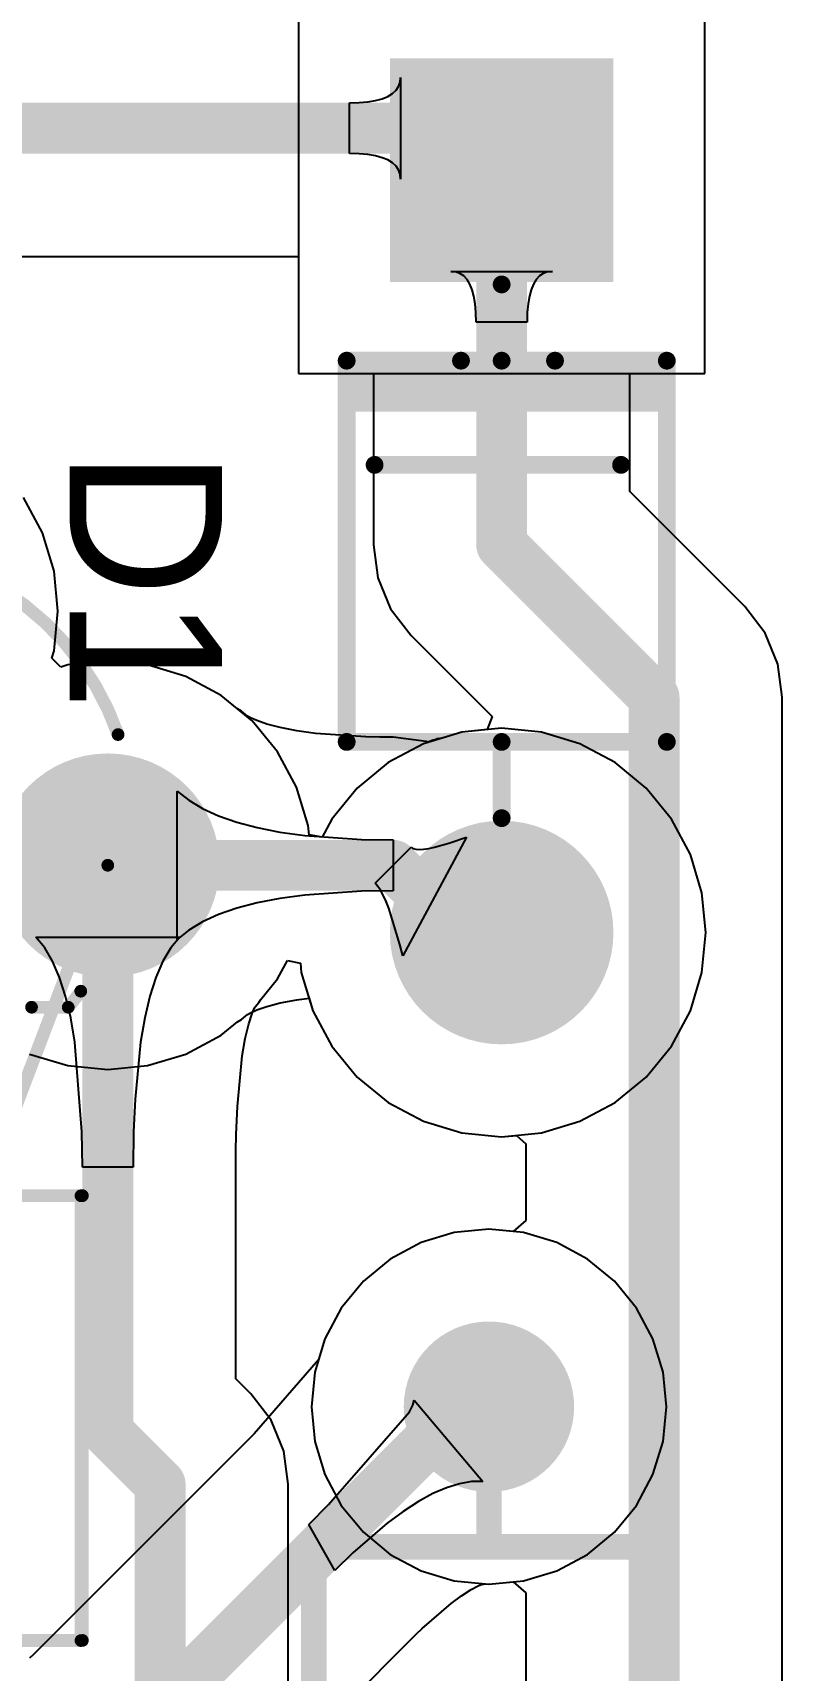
# Model space of a CAD drawing. Header units: millimetres. Extents: x 0 to 190, y 0 to 100.
# Drawn here: x 171.72 to 179.21, y 39.33 to 55.69 of the extents above; entities that cross this region are included whole.
import ezdxf

# ---------------------------------------------------------------- set-up
doc = ezdxf.new("R2010")
doc.units = ezdxf.units.MM
for name, color, linetype in [('BottomLayer', 5, 'Continuous'), ('BottomSolder', 6, 'Continuous'), ('Mechanical13', 56, 'Continuous'), ('MultiLayer', 9, 'Continuous'), ('PadHoleLayer', 156, 'Continuous'), ('TopLayer', 1, 'Continuous'), ('TopOverlay', 2, 'Continuous'), ('TopSolder', 216, 'Continuous')]:
    doc.layers.add(name, color=color, linetype=linetype)

# ---------------------------------------------------------------- blocks, each defined once
blk = doc.blocks.new('_________1_2__38')
at = {"layer": 'BottomLayer'}
h = blk.add_hatch(color=5, dxfattribs=at)
edge = h.paths.add_edge_path()
edge.add_arc((-6.399999899999999, 0), 0.7499985, 0, 360)
h = blk.add_hatch(color=5, dxfattribs=at)
edge = h.paths.add_edge_path()
edge.add_arc((6.399999899999999, 0), 0.7499985, 0, 360)
at = {"layer": 'BottomSolder'}
h = blk.add_hatch(color=6, dxfattribs=at)
edge = h.paths.add_edge_path()
edge.add_arc((-6.399999899999999, 0), 0.8515985, 0, 360)
h = blk.add_hatch(color=6, dxfattribs=at)
edge = h.paths.add_edge_path()
edge.add_arc((6.399999899999999, 0), 0.8515985, 0, 360)
at = {"layer": 'MultiLayer'}
h = blk.add_hatch(color=9, dxfattribs=at)
edge = h.paths.add_edge_path()
edge.add_arc((-6.399999899999999, 0), 0.7499985, 0, 360)
h = blk.add_hatch(color=9, dxfattribs=at)
edge = h.paths.add_edge_path()
edge.add_arc((6.399999899999999, 0), 0.7499985, 0, 360)
at = {"layer": 'PadHoleLayer'}
h = blk.add_hatch(color=156, dxfattribs=at)
edge = h.paths.add_edge_path()
edge.add_arc((-6.399999899999999, 0), 0.3499993, 0, 360)
h = blk.add_hatch(color=156, dxfattribs=at)
edge = h.paths.add_edge_path()
edge.add_arc((6.399999899999999, 0), 0.3499993, 0, 360)
at = {"layer": 'TopLayer'}
h = blk.add_hatch(color=1, dxfattribs=at)
edge = h.paths.add_edge_path()
edge.add_arc((-6.399999899999999, 0), 0.7499985, 0, 360)
h = blk.add_hatch(color=1, dxfattribs=at)
edge = h.paths.add_edge_path()
edge.add_arc((6.399999899999999, 0), 0.7499985, 0, 360)
at = {"layer": 'TopSolder'}
h = blk.add_hatch(color=216, dxfattribs=at)
edge = h.paths.add_edge_path()
edge.add_arc((-6.399999899999999, 0), 0.8515985, 0, 360)
h = blk.add_hatch(color=216, dxfattribs=at)
edge = h.paths.add_edge_path()
edge.add_arc((6.399999899999999, 0), 0.8515985, 0, 360)
at = {"layer": 'TopOverlay', "const_width": 0.254}
for points in [[(-5.00000016, -1.74999904), (-5.00000016, 1.74999904)], [(5.00000016, 1.74999904), (-5.00000016, 1.74999904)], [(5.00000016, -1.74999904), (5.00000016, 1.74999904)], [(-5.08, 0), (-5.842, 0)], [(5.842, 0), (5.08, 0)], [(5.00000016, -1.74999904), (-5.00000016, -1.74999904)]]:
    blk.add_lwpolyline(points, dxfattribs=at)
at = {"layer": 'TopOverlay', "const_width": 0.127}
for points in [[(-5.06350016, 1.74999904, 1), (-4.93650016, 1.74999904, 1)], [(-5.06350016, 1.74999904, 1), (-4.93650016, 1.74999904, 1)], [(4.93650016, 1.74999904, 1), (5.06350016, 1.74999904, 1)], [(4.93650016, 1.74999904, 1), (5.06350016, 1.74999904, 1)], [(-5.9055, 0, 1), (-5.7785, 0, 1)], [(-5.1435, 0, 1), (-5.0165, 0, 1)], [(5.0165, 0, 1), (5.1435, 0, 1)], [(5.7785, 0, 1), (5.9055, 0, 1)], [(-5.06350016, -1.74999904, 1), (-4.93650016, -1.74999904, 1)], [(-5.06350016, -1.74999904, 1), (-4.93650016, -1.74999904, 1)], [(4.93650016, -1.74999904, 1), (5.06350016, -1.74999904, 1)], [(4.93650016, -1.74999904, 1), (5.06350016, -1.74999904, 1)]]:
    blk.add_lwpolyline(points, format="xyb", close=True, dxfattribs=at)
blk = doc.blocks.new('TO_92_F____42')
at = {"layer": 'BottomLayer'}
h = blk.add_hatch(color=5, dxfattribs=at)
edge = h.paths.add_edge_path()
edge.add_arc((0, 2.54), 1.016, 0, 360)
h = blk.add_hatch(color=5, dxfattribs=at)
edge = h.paths.add_edge_path()
edge.add_arc((2.54, 0), 1.016, 0, 360)
h = blk.add_hatch(color=5, dxfattribs=at)
edge = h.paths.add_edge_path()
edge.add_arc((0, -2.54), 1.016, 0, 360)
at = {"layer": 'BottomSolder'}
h = blk.add_hatch(color=6, dxfattribs=at)
edge = h.paths.add_edge_path()
edge.add_arc((0, 2.54), 1.1176, 0, 360)
h = blk.add_hatch(color=6, dxfattribs=at)
edge = h.paths.add_edge_path()
edge.add_arc((2.54, 0), 1.1176, 0, 360)
h = blk.add_hatch(color=6, dxfattribs=at)
edge = h.paths.add_edge_path()
edge.add_arc((0, -2.54), 1.1176, 0, 360)
at = {"layer": 'MultiLayer'}
h = blk.add_hatch(color=9, dxfattribs=at)
edge = h.paths.add_edge_path()
edge.add_arc((0, 2.54), 1.016, 0, 360)
h = blk.add_hatch(color=9, dxfattribs=at)
edge = h.paths.add_edge_path()
edge.add_arc((2.54, 0), 1.016, 0, 360)
h = blk.add_hatch(color=9, dxfattribs=at)
edge = h.paths.add_edge_path()
edge.add_arc((0, -2.54), 1.016, 0, 360)
at = {"layer": 'PadHoleLayer'}
h = blk.add_hatch(color=156, dxfattribs=at)
edge = h.paths.add_edge_path()
edge.add_arc((0, 2.54), 0.4571999999999999, 0, 360)
h = blk.add_hatch(color=156, dxfattribs=at)
edge = h.paths.add_edge_path()
edge.add_arc((2.54, 0), 0.4571999999999999, 0, 360)
h = blk.add_hatch(color=156, dxfattribs=at)
edge = h.paths.add_edge_path()
edge.add_arc((0, -2.54), 0.4571999999999999, 0, 360)
at = {"layer": 'TopLayer'}
h = blk.add_hatch(color=1, dxfattribs=at)
edge = h.paths.add_edge_path()
edge.add_arc((0, 2.54), 1.016, 0, 360)
h = blk.add_hatch(color=1, dxfattribs=at)
edge = h.paths.add_edge_path()
edge.add_arc((2.54, 0), 1.016, 0, 360)
h = blk.add_hatch(color=1, dxfattribs=at)
edge = h.paths.add_edge_path()
edge.add_arc((0, -2.54), 1.016, 0, 360)
at = {"layer": 'TopSolder'}
h = blk.add_hatch(color=216, dxfattribs=at)
edge = h.paths.add_edge_path()
edge.add_arc((0, 2.54), 1.1176, 0, 360)
h = blk.add_hatch(color=216, dxfattribs=at)
edge = h.paths.add_edge_path()
edge.add_arc((2.54, 0), 1.1176, 0, 360)
h = blk.add_hatch(color=216, dxfattribs=at)
edge = h.paths.add_edge_path()
edge.add_arc((0, -2.54), 1.1176, 0, 360)
at = {"layer": 'Mechanical13', "const_width": 0.127}
for points in [[(0, 2.54), (-3.302, 1.28116584)], [(-7.746999999999999, 2.286), (-3.302, 2.286)], [(-7.746999999999999, 2.286), (-7.746999999999999, -2.286)], [(-3.302, 2.286), (-3.302, -2.286)], [(-3.302, 0.00246126), (2.54, 8.128e-05)], [(-3.302, -1.28116584), (0, -2.54)], [(-7.746999999999999, -2.286), (-3.302, -2.286)]]:
    blk.add_lwpolyline(points, dxfattribs=at)
at = {"layer": 'Mechanical13', "const_width": 0.0635}
for points in [[(-0.03175, 2.54, 1), (0.03175, 2.54, 1)], [(-7.77875, 2.286, 1), (-7.71525, 2.286, 1)], [(-7.77875, 2.286, 1), (-7.71525, 2.286, 1)], [(-3.33375, 2.286, 1), (-3.27025, 2.286, 1)], [(-3.33375, 2.286, 1), (-3.27025, 2.286, 1)], [(-3.33375, 1.28116584, 1), (-3.27025, 1.28116584, 1)], [(-3.33375, 0.00246126, 1), (-3.27025, 0.00246126, 1)], [(2.50825, 8.128e-05, 1), (2.57175, 8.128e-05, 1)], [(-3.33375, -1.28116584, 1), (-3.27025, -1.28116584, 1)], [(-7.77875, -2.286, 1), (-7.71525, -2.286, 1)], [(-7.77875, -2.286, 1), (-7.71525, -2.286, 1)], [(-3.33375, -2.286, 1), (-3.27025, -2.286, 1)], [(-3.33375, -2.286, 1), (-3.27025, -2.286, 1)], [(-0.03175, -2.54, 1), (0.03175, -2.54, 1)]]:
    blk.add_lwpolyline(points, format="xyb", close=True, dxfattribs=at)
at = {"layer": 'TopOverlay', "const_width": 0.127}
for points in [[(1.30598164, 2.64280396, -0.19503653576402), (2.88539682, 1.25219714)], [(-1.4188059, 2.14492332, -0.01816358051620639), (-1.25837442, 2.26990148)], [(2.88539682, -1.25219714, -0.19503653576402), (1.30598164, -2.64280396)], [(-1.25837442, -2.26990148, -0.0181635805162065), (-1.4188059, -2.14492332)]]:
    blk.add_lwpolyline(points, format="xyb", dxfattribs=at)
at = {"layer": 'TopOverlay', "const_width": 0.0635}
for points in [[(1.27423164, 2.64280396, 1), (1.33773164, 2.64280396, 1)], [(-7.77951708, 2.30004112, 1), (-7.716017079999999, 2.30004112, 1)], [(-7.77951708, 2.30004112, 1), (-7.716017079999999, 2.30004112, 1)], [(-3.33451708, 2.30004112, 1), (-3.27101708, 2.30004112, 1)], [(-3.33451708, 2.30004112, 1), (-3.27101708, 2.30004112, 1)], [(-1.29012442, 2.26990148, 1), (-1.22662442, 2.26990148, 1)], [(-1.4505559, 2.14492332, 1), (-1.3870559, 2.14492332, 1)], [(-1.4505559, 2.14492332, 1), (-1.3870559, 2.14492332, 1)], [(-1.4505559, 1.778, 1), (-1.3870559, 1.778, 1)], [(-0.9242171, 1.55347416, 1), (-0.8607170999999999, 1.55347416, 1)], [(-3.33375, 1.27, 1), (-3.27025, 1.27, 1)], [(2.85364682, 1.25219714, 1), (2.91714682, 1.25219714, 1)], [(-1.4505559, 1.143, 1), (-1.3870559, 1.143, 1)], [(-1.4505559, 0.254, 1), (-1.3870559, 0.254, 1)], [(-3.33451708, 0, 1), (-3.27101708, 0, 1)], [(1.11125, 0, 1), (1.17475, 0, 1)], [(-1.4505559, -0.254, 1), (-1.3870559, -0.254, 1)], [(-1.4505559, -1.143, 1), (-1.3870559, -1.143, 1)], [(-3.33375, -1.27, 1), (-3.27025, -1.27, 1)], [(2.85364682, -1.25219714, 1), (2.91714682, -1.25219714, 1)], [(-0.9242171, -1.55347416, 1), (-0.8607170999999999, -1.55347416, 1)], [(-1.4505559, -1.778, 1), (-1.3870559, -1.778, 1)], [(-1.4505559, -2.14492332, 1), (-1.3870559, -2.14492332, 1)], [(-1.4505559, -2.14492332, 1), (-1.3870559, -2.14492332, 1)], [(-7.77951708, -2.27195888, 1), (-7.716017079999999, -2.27195888, 1)], [(-7.77951708, -2.27195888, 1), (-7.716017079999999, -2.27195888, 1)], [(-3.33451708, -2.27195888, 1), (-3.27101708, -2.27195888, 1)], [(-3.33451708, -2.27195888, 1), (-3.27101708, -2.27195888, 1)], [(-1.29012442, -2.26990148, 1), (-1.22662442, -2.26990148, 1)], [(1.27423164, -2.64280396, 1), (1.33773164, -2.64280396, 1)]]:
    blk.add_lwpolyline(points, format="xyb", close=True, dxfattribs=at)
at = {"layer": 'TopOverlay', "const_width": 0.127}
for points in [[(-7.747767079999999, 2.30004112), (-3.30276708, 2.30004112)], [(-7.747767079999999, 2.30004112), (-7.747767079999999, -2.27195888)], [(-3.30276708, 2.30004112), (-3.30276708, -2.27195888)], [(-1.4188059, 2.14492332), (-1.4188059, 1.778)], [(-0.8924671, 1.55347416), (-3.302, 1.27)], [(-1.4188059, 1.143), (-1.4188059, 0.254)], [(-3.30276708, 0), (1.143, 0)], [(-1.4188059, -0.254), (-1.4188059, -1.143)], [(-3.302, -1.27), (-0.8924671, -1.55347416)], [(-1.4188059, -1.778), (-1.4188059, -2.14492332)], [(-7.747767079999999, -2.27195888), (-3.30276708, -2.27195888)]]:
    blk.add_lwpolyline(points, dxfattribs=at)
blk = doc.blocks.new('DIODE_1A_58')
at = {"layer": 'BottomLayer'}
blk.add_hatch(color=5, dxfattribs=at).paths.add_polyline_path([(-9.906, 1.016), (-7.874, 1.016), (-7.874, -1.016), (-9.906, -1.016)])
h = blk.add_hatch(color=5, dxfattribs=at)
edge = h.paths.add_edge_path()
edge.add_arc((-1.27, 0), 1.016, 0, 360)
at = {"layer": 'BottomSolder'}
blk.add_hatch(color=6, dxfattribs=at).paths.add_polyline_path([(-10.0076, 1.1176), (-7.772399999999999, 1.1176), (-7.772399999999999, -1.1176), (-10.0076, -1.1176)])
h = blk.add_hatch(color=6, dxfattribs=at)
edge = h.paths.add_edge_path()
edge.add_arc((-1.27, 0), 1.1176, 0, 360)
at = {"layer": 'MultiLayer'}
blk.add_hatch(color=9, dxfattribs=at).paths.add_polyline_path([(-9.906, 1.016), (-7.874, 1.016), (-7.874, -1.016), (-9.906, -1.016)])
h = blk.add_hatch(color=9, dxfattribs=at)
edge = h.paths.add_edge_path()
edge.add_arc((-1.27, 0), 1.016, 0, 360)
at = {"layer": 'PadHoleLayer'}
h = blk.add_hatch(color=156, dxfattribs=at)
edge = h.paths.add_edge_path()
edge.add_arc((-8.889999999999999, 0), 0.4445, 0, 360)
h = blk.add_hatch(color=156, dxfattribs=at)
edge = h.paths.add_edge_path()
edge.add_arc((-1.27, 0), 0.4445, 0, 360)
at = {"layer": 'TopLayer'}
blk.add_hatch(color=1, dxfattribs=at).paths.add_polyline_path([(-9.906, 1.016), (-7.874, 1.016), (-7.874, -1.016), (-9.906, -1.016)])
h = blk.add_hatch(color=1, dxfattribs=at)
edge = h.paths.add_edge_path()
edge.add_arc((-1.27, 0), 1.016, 0, 360)
at = {"layer": 'TopOverlay'}
blk.add_hatch(color=2, dxfattribs=at).paths.add_polyline_path([(-6.985, -1.5489936), (-6.476999999999999, -1.5489936), (-6.476999999999999, 1.651), (-6.985, 1.651)])
at = {"layer": 'TopSolder'}
blk.add_hatch(color=216, dxfattribs=at).paths.add_polyline_path([(-10.0076, 1.1176), (-7.772399999999999, 1.1176), (-7.772399999999999, -1.1176), (-10.0076, -1.1176)])
h = blk.add_hatch(color=216, dxfattribs=at)
edge = h.paths.add_edge_path()
edge.add_arc((-1.27, 0), 1.1176, 0, 360)
at = {"layer": 'TopOverlay', "const_width": 0.1778}
for points in [[(-6.985, 0), (-6.985, 1.651)], [(-3.175, 1.651), (-6.985, 1.651)], [(-3.175, -1.5489936), (-3.175, 1.651)], [(-5.9436, -1.27), (-5.9436, 1.1938)], [(-6.985, 0), (-6.985, 0.5334)], [(-6.985, 0), (-7.746999999999999, 0)], [(-6.985, -1.5489936), (-6.985, 0)], [(-6.985, -0.4064), (-6.985, 0)], [(-2.413, 0), (-3.175, 0)], [(-3.175, -1.5489936), (-6.985, -1.5489936)]]:
    blk.add_lwpolyline(points, dxfattribs=at)
at = {"layer": 'TopOverlay', "const_width": 0.08889999999999999}
for points in [[(-7.02945, 1.651, 1), (-6.940549999999999, 1.651, 1)], [(-7.02945, 1.651, 1), (-6.940549999999999, 1.651, 1)], [(-3.21945, 1.651, 1), (-3.13055, 1.651, 1)], [(-3.21945, 1.651, 1), (-3.13055, 1.651, 1)], [(-5.988049999999999, 1.1938, 1), (-5.89915, 1.1938, 1)], [(-7.02945, 0.5334, 1), (-6.940549999999999, 0.5334, 1)], [(-7.79145, 0, 1), (-7.70255, 0, 1)], [(-7.02945, 0, 1), (-6.940549999999999, 0, 1)], [(-7.02945, 0, 1), (-6.940549999999999, 0, 1)], [(-7.02945, 0, 1), (-6.940549999999999, 0, 1)], [(-7.02945, 0, 1), (-6.940549999999999, 0, 1)], [(-7.02945, 0, 1), (-6.940549999999999, 0, 1)], [(-3.21945, 0, 1), (-3.13055, 0, 1)], [(-2.45745, 0, 1), (-2.36855, 0, 1)], [(-7.02945, -0.4064, 1), (-6.940549999999999, -0.4064, 1)], [(-5.988049999999999, -1.27, 1), (-5.89915, -1.27, 1)], [(-7.02945, -1.5489936, 1), (-6.940549999999999, -1.5489936, 1)], [(-7.02945, -1.5489936, 1), (-6.940549999999999, -1.5489936, 1)], [(-3.21945, -1.5489936, 1), (-3.13055, -1.5489936, 1)], [(-3.21945, -1.5489936, 1), (-3.13055, -1.5489936, 1)]]:
    blk.add_lwpolyline(points, format="xyb", close=True, dxfattribs=at)

msp = doc.modelspace()

# ---------------------------------------------------------------- linework, layer by layer
at = {"layer": 'BottomLayer'}
for p, q in [((178.43499492, 52.28666707999999), (178.43499492, 56.35066707999999)), ((175.3470966, 55.11546), (175.372649, 55.15356000000001)), ((175.372649, 55.15356000000001), (175.38798044, 55.19673999999999)), ((175.38798044, 55.19673999999999), (175.39309092, 55.24499999999999)), ((175.39309092, 55.24499999999999), (175.39309092, 54.22899999999999)), ((174.88204292, 54.991), (174.97914204, 54.99353999999999)), ((174.88204292, 54.483), (174.88204292, 54.991)), ((174.97914204, 54.99353999999999), (175.0660202, 55.00116)), ((175.0660202, 55.00116), (175.1426774, 55.01386)), ((175.1426774, 55.01386), (175.20911364, 55.03164)), ((175.20911364, 55.03164), (175.26532892, 55.0545)), ((175.26532892, 55.0545), (175.31132324, 55.08244)), ((175.31132324, 55.08244), (175.3470966, 55.11546)), ((174.97914204, 54.48045999999999), (174.88204292, 54.483)), ((175.0660202, 54.47284), (174.97914204, 54.48045999999999)), ((175.1426774, 54.46014), (175.0660202, 54.47284)), ((175.20911364, 54.44236), (175.1426774, 54.46014)), ((175.26532892, 54.4195), (175.20911364, 54.44236)), ((175.31132324, 54.39156), (175.26532892, 54.4195)), ((175.3470966, 54.35853999999999), (175.31132324, 54.39156)), ((175.372649, 54.32043999999999), (175.3470966, 54.35853999999999)), ((175.38798044, 54.27725999999999), (175.372649, 54.32043999999999)), ((175.39309092, 54.22899999999999), (175.38798044, 54.27725999999999)), ((161.925, 53.45604244), (174.37099492, 53.45604244)), ((174.37099492, 53.45604244), (174.37099492, 52.28666707999999)), ((175.94325492, 53.30063507999999), (175.89499492, 53.30571507999999)), ((175.89499492, 53.30571507999999), (176.91099492, 53.30571507999999)), ((175.98643492, 53.28539507999999), (175.94325492, 53.30063507999999)), ((176.02453492, 53.25999508), (175.98643492, 53.28539507999999)), ((176.05755492, 53.22443508), (176.02453492, 53.25999508)), ((176.08549492, 53.17871508), (176.05755492, 53.22443508)), ((176.74843492, 53.22443508), (176.72049492, 53.17871508)), ((176.78145492, 53.25999508), (176.74843492, 53.22443508)), ((176.81955492, 53.28539507999999), (176.78145492, 53.25999508)), ((176.86273492, 53.30063507999999), (176.81955492, 53.28539507999999)), ((176.91099492, 53.30571507999999), (176.86273492, 53.30063507999999)), ((176.10835492, 53.12283508), (176.08549492, 53.17871508)), ((176.12613492, 53.05679507999999), (176.10835492, 53.12283508)), ((176.13883492, 52.98059507999999), (176.12613492, 53.05679507999999)), ((176.67985492, 53.05679507999999), (176.66715492, 52.98059507999999)), ((176.69763492, 53.12283508), (176.67985492, 53.05679507999999)), ((176.72049492, 53.17871508), (176.69763492, 53.12283508)), ((176.14645492, 52.89423507999999), (176.13883492, 52.98059507999999)), ((176.14899492, 52.79771507999999), (176.14645492, 52.89423507999999)), ((176.65953492, 52.89423507999999), (176.65699492, 52.79771507999999)), ((176.66715492, 52.98059507999999), (176.65953492, 52.89423507999999)), ((176.65699492, 52.79771507999999), (176.14899492, 52.79771507999999)), ((174.37099492, 52.28666707999999), (175.12203736, 52.28666707999999)), ((175.12203736, 52.28666707999999), (175.12203736, 50.57403398)), ((177.68395248, 51.10462474000001), (177.68395248, 52.28666707999999)), ((177.68395248, 52.28666707999999), (178.43499492, 52.28666707999999)), ((178.83276908, 49.95580813999999), (177.68395248, 51.10462474000001)), ((171.8124072, 50.69237512), (171.62372076, 51.04538178)), ((171.9285995, 50.30934058), (171.8124072, 50.69237512)), ((175.12203736, 50.57403398), (175.16568472, 50.24249794)), ((171.96783234, 49.911), (171.9285995, 50.30934058)), ((175.16568472, 50.24249794), (175.29365246, 49.9335552)), ((175.29365246, 49.9335552), (175.49722076, 49.66825982)), ((179.03633738, 49.69051276), (178.83276908, 49.95580813999999)), ((171.9285995, 49.51265942), (171.96783234, 49.911)), ((175.49722076, 49.66825982), (176.3068356, 48.85864497999999)), ((179.16430512, 49.38157002), (179.03633738, 49.69051276)), ((171.90715174, 49.44195598), (171.9285995, 49.51265942)), ((171.99695598, 49.35215174), (171.90715174, 49.44195598)), ((172.06765942, 49.3735995), (171.99695598, 49.35215174)), ((172.466, 49.41283234), (172.06765942, 49.3735995)), ((172.86434058, 49.3735995), (172.466, 49.41283234)), ((173.24737512, 49.2574072), (172.86434058, 49.3735995)), ((173.60038178, 49.06872076), (173.24737512, 49.2574072)), ((179.20795248, 49.05003397999999), (179.16430512, 49.38157002)), ((173.76240584, 48.93575176), (173.60038178, 49.06872076)), ((173.80214414, 48.91161414), (173.76240584, 48.93575176)), ((179.20795248, 30.81101026), (179.20795248, 49.05003397999999)), ((173.86360452, 48.86224162), (173.80214414, 48.91161414)), ((173.8923243, 48.84494676), (173.86360452, 48.86224162)), ((173.95557538, 48.81602631999999), (173.8923243, 48.84494676)), ((174.05439154, 48.78166012), (173.95557538, 48.81602631999999)), ((174.1877771, 48.74669194), (174.05439154, 48.78166012)), ((176.3068356, 48.85864497999999), (176.25950778, 48.72636686)), ((174.35422076, 48.71449998), (174.1877771, 48.74669194)), ((174.54145178, 48.68885868), (174.35422076, 48.71449998)), ((175.04523284, 48.65410132), (174.54145178, 48.68885868)), ((175.18419116, 48.65195755999999), (175.04523284, 48.65410132)), ((175.31827014, 48.65195755999999), (175.18419116, 48.65195755999999)), ((175.64980618, 48.6083102), (175.31827014, 48.65195755999999)), ((175.66414956, 48.60236914), (175.64980618, 48.6083102)), ((175.71827188, 48.62102036), (175.66414956, 48.60236914)), ((175.73885858, 48.6252139), (175.71827188, 48.62102036)), ((175.75803558, 48.6338245), (175.73885858, 48.6252139)), ((175.81001922, 48.64222427999999), (175.75803558, 48.6338245)), ((176.00465434, 48.70126658), (175.81001922, 48.64222427999999)), ((176.25950778, 48.72636686), (176.00465434, 48.70126658)), ((173.16036234, 46.62930221999999), (173.16036234, 48.11269778)), ((173.16036234, 48.11269778), (173.27571136, 48.02003603999999)), ((173.27571136, 48.02003603999999), (173.4133819, 47.93712789999999)), ((173.4133819, 47.93712789999999), (173.57337142, 47.86397336)), ((173.57337142, 47.86397336), (173.75568246, 47.80057241999999)), ((173.75568246, 47.80057241999999), (173.96031248, 47.74692508)), ((173.96031248, 47.74692508), (174.18726402, 47.70303134)), ((174.18726402, 47.70303134), (174.43653454, 47.66889373999999)), ((174.43653454, 47.66889373999999), (175.0020376, 47.6298768)), ((175.0020376, 47.6298768), (175.31827014, 47.625)), ((175.31827014, 47.625), (175.31827014, 47.117)), ((176.05215742, 47.65217037999999), (175.41366746, 46.467395)), ((175.87656468, 47.59165742), (176.05215742, 47.65217037999999)), ((175.1386642, 47.19139406), (175.49787608, 47.55060594)), ((175.49787608, 47.55060594), (175.51689052, 47.53814978)), ((175.51689052, 47.53814978), (175.54399486, 47.53071773999999)), ((175.54399486, 47.53071773999999), (175.57919418, 47.52831235999999)), ((175.57919418, 47.52831235999999), (175.62248594, 47.5309311)), ((175.62248594, 47.5309311), (175.6738676, 47.5385765)), ((175.6738676, 47.5385765), (175.7333417, 47.55124348)), ((175.7333417, 47.55124348), (175.87656468, 47.59165742)), ((175.16625876, 47.15931132), (175.1386642, 47.19139406)), ((175.19383046, 47.11826746), (175.16625876, 47.15931132)), ((173.96031248, 46.99507491999999), (173.75568246, 46.94142758)), ((174.18726402, 47.03896865999999), (173.96031248, 46.99507491999999)), ((174.43653454, 47.07310626), (174.18726402, 47.03896865999999)), ((175.0020376, 47.1121232), (174.43653454, 47.07310626)), ((175.31827014, 47.117), (175.0020376, 47.1121232)), ((175.24891544, 47.00930654), (175.19383046, 47.11826746)), ((175.27642618, 46.9413844), (175.24891544, 47.00930654)), ((173.4133819, 46.8048721), (173.27571136, 46.72196396)), ((173.57337142, 46.87802664), (173.4133819, 46.8048721)), ((173.75568246, 46.94142758), (173.57337142, 46.87802664)), ((175.38626086, 46.58011258), (175.27642618, 46.9413844)), ((173.27571136, 46.72196396), (173.16036234, 46.62930221999999)), ((175.41366746, 46.467395), (175.38626086, 46.58011258)), ((174.05439916, 45.96034242), (174.18776948, 45.99530806)), ((174.18776948, 45.99530806), (174.35422076, 46.02750002)), ((174.35422076, 46.02750002), (174.47801274, 46.04445452)), ((174.47801274, 46.04445452), (174.51658772, 45.91729195999999)), ((173.762416, 45.80625585999999), (173.80214414, 45.8303884)), ((173.80214414, 45.8303884), (173.86360198, 45.87975838)), ((173.86360198, 45.87975838), (173.89231668, 45.89704816)), ((173.89231668, 45.89704816), (173.95557538, 45.92597368)), ((173.95557538, 45.92597368), (174.05439916, 45.96034242)), ((174.51658772, 45.91729195999999), (174.70527416, 45.56428529999999)), ((173.24737512, 45.48459279999999), (173.60038178, 45.67327924)), ((173.60038178, 45.67327924), (173.762416, 45.80625585999999)), ((174.70527416, 45.56428529999999), (174.9592005, 45.25487266)), ((171.68462488, 45.48459279999999), (172.06765942, 45.3684005)), ((172.06765942, 45.3684005), (172.466, 45.32916766)), ((172.466, 45.32916766), (172.86434058, 45.3684005)), ((172.86434058, 45.3684005), (173.24737512, 45.48459279999999)), ((174.9592005, 45.25487266), (175.26861314, 45.00094632)), ((175.26861314, 45.00094632), (175.6216198, 44.81225987999999)), ((175.6216198, 44.81225987999999), (176.00465434, 44.69606758)), ((176.00465434, 44.69606758), (176.40299492, 44.65683474)), ((176.40299492, 44.65683474), (176.55193544, 44.67150324)), ((176.55193544, 44.67150324), (176.64603736, 44.58621511999999)), ((176.64603736, 44.58621511999999), (176.64603736, 43.82073786)), ((175.92978784, 43.700446), (175.59689544, 43.59946322)), ((176.27598476, 43.73454296), (175.92978784, 43.700446)), ((176.51903482, 43.710606), (176.27598476, 43.73454296)), ((176.64603736, 43.82073786), (176.51903482, 43.710606)), ((175.59689544, 43.59946322), (175.29010154, 43.43547828)), ((175.29010154, 43.43547828), (175.02119428, 43.21479038)), ((175.02119428, 43.21479038), (174.80050638, 42.94588312)), ((174.80050638, 42.94588312), (174.63652144, 42.63908922)), ((174.63652144, 42.63908922), (174.57220356, 42.4270678)), ((174.57220356, 42.4270678), (173.93024904, 41.69056686)), ((174.6715201, 40.98139378), (175.48085046, 41.90991872)), ((175.48085046, 41.90991872), (175.51505156, 41.97628383999999)), ((175.51505156, 41.97628383999999), (175.52890218, 42.02608054)), ((175.52890218, 42.02608054), (176.2163735, 41.21237376)), ((173.93024904, 41.69056686), (171.72327606, 39.48359387999999)), ((175.71537628, 41.09125385999999), (175.5709976, 41.01216841999999)), ((175.85210448, 41.1508194), (175.71537628, 41.09125385999999)), ((175.98117966, 41.19085996), (175.85210448, 41.1508194)), ((176.10260182, 41.21137808), (175.98117966, 41.19085996)), ((176.2163735, 41.21237376), (176.10260182, 41.21137808)), ((174.47448722, 40.78246606), (174.6715201, 40.98139378)), ((175.41896844, 40.913558), (175.25928626, 40.79542514)), ((175.5709976, 41.01216841999999), (175.41896844, 40.913558)), ((174.73432922, 40.32388938), (174.47448722, 40.78246606)), ((175.25928626, 40.79542514), (174.91696792, 40.50058956)), ((174.91696792, 40.50058956), (174.73432922, 40.32388938)), ((176.00309478, 40.0709765), (176.09670648, 40.13169774)), ((176.09670648, 40.13169774), (176.16710512, 40.17025748)), ((176.16710512, 40.17025748), (176.20663514, 40.18748122)), ((176.20663514, 40.18748122), (176.22534224, 40.18764377999999)), ((176.22534224, 40.18764377999999), (176.23705926, 40.1892897)), ((176.23705926, 40.1892897), (176.27598476, 40.18545684)), ((176.27598476, 40.18545684), (176.51903482, 40.2093938)), ((176.51903482, 40.2093938), (176.64603736, 40.09926194)), ((176.64603736, 40.09926194), (176.64603736, 31.35084916)), ((175.60822384, 39.74349429999999), (175.89927228, 39.99416943999999)), ((175.89927228, 39.99416943999999), (176.00309478, 40.0709765)), ((173.4975321, 37.63475328), (175.54823158, 39.68545276)), ((175.54823158, 39.68545276), (175.60822384, 39.74349429999999)), ((171.72327606, 39.48359387999999), (171.68314914, 39.4463016))]:
    msp.add_line(p, q, dxfattribs=at)
at = {"layer": 'BottomLayer', "const_width": 0.508}
for points in [[(159.893, 54.73699999999999), (175.984662, 54.73699999999999)], [(175.984662, 54.73699999999999), (176.40299492, 54.31866708)], [(176.40299492, 50.57403398), (176.40299492, 54.31866708)], [(176.40299492, 50.57403398), (177.92699492, 49.05003397999999)], [(177.92699492, 30.81101026), (177.92699492, 49.05003397999999)], [(172.466, 47.371), (175.31827014, 47.371)], [(175.31827014, 47.371), (175.99060306, 46.69866707999999)], [(175.99060306, 46.69866707999999), (176.40299492, 46.69866707999999)], [(171.7195321, 37.6683016), (176.0112304, 41.9599999)], [(176.0112304, 41.9599999), (176.27598476, 41.9599999)]]:
    msp.add_lwpolyline(points, dxfattribs=at)
at = {"layer": 'BottomLayer', "const_width": 0.254}
for points in [[(175.857662, 54.73699999999999, 1), (176.111662, 54.73699999999999, 1)], [(175.857662, 54.73699999999999, 1), (176.111662, 54.73699999999999, 1)], [(176.27599492, 54.31866708, 1), (176.52999492, 54.31866708, 1)], [(176.27599492, 54.31866708, 1), (176.52999492, 54.31866708, 1)], [(176.27599492, 50.57403398, 1), (176.52999492, 50.57403398, 1)], [(176.27599492, 50.57403398, 1), (176.52999492, 50.57403398, 1)], [(177.79999492, 49.05003397999999, 1), (178.05399492, 49.05003397999999, 1)], [(177.79999492, 49.05003397999999, 1), (178.05399492, 49.05003397999999, 1)], [(172.339, 47.371, 1), (172.593, 47.371, 1)], [(175.19127014, 47.371, 1), (175.44527014, 47.371, 1)], [(175.19127014, 47.371, 1), (175.44527014, 47.371, 1)], [(175.86360306, 46.69866707999999, 1), (176.11760306, 46.69866707999999, 1)], [(175.86360306, 46.69866707999999, 1), (176.11760306, 46.69866707999999, 1)], [(176.27599492, 46.69866707999999, 1), (176.52999492, 46.69866707999999, 1)], [(175.8842304, 41.9599999, 1), (176.1382304, 41.9599999, 1)], [(175.8842304, 41.9599999, 1), (176.1382304, 41.9599999, 1)], [(176.14898476, 41.9599999, 1), (176.40298476, 41.9599999, 1)]]:
    msp.add_lwpolyline(points, format="xyb", close=True, dxfattribs=at)
at = {"layer": 'TopLayer'}
for p, q in [((174.37099492, 56.35066707999999), (174.37099492, 52.28666707999999)), ((178.43499492, 52.28666707999999), (178.43499492, 56.35066707999999)), ((174.37099492, 52.28666707999999), (178.43499492, 52.28666707999999)), ((171.8124072, 50.69237512), (171.62372076, 51.04538178)), ((171.9285995, 50.30934058), (171.8124072, 50.69237512)), ((171.96783234, 49.911), (171.9285995, 50.30934058)), ((171.9285995, 49.51265942), (171.96783234, 49.911)), ((171.90715174, 49.44195598), (171.9285995, 49.51265942)), ((171.99695598, 49.35215174), (171.90715174, 49.44195598)), ((172.06765942, 49.3735995), (171.99695598, 49.35215174)), ((172.466, 49.41283234), (172.06765942, 49.3735995)), ((172.86434058, 49.3735995), (172.466, 49.41283234)), ((173.24737512, 49.2574072), (172.86434058, 49.3735995)), ((173.60038178, 49.06872076), (173.24737512, 49.2574072)), ((173.90979442, 48.81479442), (173.60038178, 49.06872076)), ((174.16372076, 48.50538178), (173.90979442, 48.81479442)), ((176.00465434, 48.70126658), (175.6216198, 48.58507427999999)), ((176.40299492, 48.74049942), (176.00465434, 48.70126658)), ((176.8013355, 48.70126658), (176.40299492, 48.74049942)), ((177.18437004, 48.58507427999999), (176.8013355, 48.70126658)), ((174.3524072, 48.15237511999999), (174.16372076, 48.50538178)), ((175.6216198, 48.58507427999999), (175.26861314, 48.39638784)), ((177.5373767, 48.39638784), (177.18437004, 48.58507427999999)), ((175.26861314, 48.39638784), (174.9592005, 48.1424615)), ((177.84678934, 48.1424615), (177.5373767, 48.39638784)), ((174.4685995, 47.76934058), (174.3524072, 48.15237511999999)), ((174.9592005, 48.1424615), (174.70527416, 47.83304886)), ((178.10071568, 47.83304886), (177.84678934, 48.1424615)), ((174.70527416, 47.83304886), (174.60788548, 47.65084704)), ((178.28940212, 47.4800422), (178.10071568, 47.83304886)), ((174.47772064, 47.6767398), (174.4685995, 47.76934058)), ((174.60788548, 47.65084704), (174.47772064, 47.6767398)), ((178.40559442, 47.09700766), (178.28940212, 47.4800422)), ((178.44482726, 46.69866707999999), (178.40559442, 47.09700766)), ((171.8354577, 46.54626962), (171.74713174, 46.65302582)), ((171.74713174, 46.65302582), (173.18486826, 46.65302582)), ((173.18486826, 46.65302582), (173.0965423, 46.54626962)), ((178.40559442, 46.3003265), (178.44482726, 46.69866707999999)), ((171.91448472, 46.41217286), (171.8354577, 46.54626962)), ((173.0965423, 46.54626962), (173.01751528, 46.41217286)), ((171.98421534, 46.25074062), (171.91448472, 46.41217286)), ((173.01751528, 46.41217286), (172.94778466, 46.25074062)), ((174.16372076, 46.23661822), (174.26110944, 46.41882003999999)), ((174.26110944, 46.41882003999999), (174.39127428, 46.39292727999999)), ((174.39127428, 46.39292727999999), (174.40039542, 46.3003265)), ((172.04464702, 46.06197036), (171.98421534, 46.25074062)), ((172.94778466, 46.25074062), (172.88735298, 46.06197036)), ((173.99092202, 46.02605983999999), (174.16372076, 46.23661822)), ((174.40039542, 46.3003265), (174.51658772, 45.91729195999999)), ((178.28940212, 45.91729195999999), (178.40559442, 46.3003265)), ((172.0957823, 45.84586208), (172.04464702, 46.06197036)), ((172.88735298, 46.06197036), (172.8362177, 45.84586208)), ((173.93804176, 45.95579328), (173.9744298, 45.99977338)), ((173.9744298, 45.99977338), (173.99092202, 46.02605983999999)), ((172.13762118, 45.60241832), (172.0957823, 45.84586208)), ((172.8362177, 45.84586208), (172.79437882, 45.60241832)), ((173.87543838, 45.78735318), (173.90845838, 45.89049496)), ((173.90845838, 45.89049496), (173.93287794, 45.94703028)), ((173.93287794, 45.94703028), (173.93804176, 45.95579328)), ((174.51658772, 45.91729195999999), (174.70527416, 45.56428529999999)), ((178.10071568, 45.56428529999999), (178.28940212, 45.91729195999999)), ((173.84077754, 45.64087137999999), (173.87543838, 45.78735318)), ((172.2073518, 44.70805638), (172.13762118, 45.60241832)), ((172.79437882, 45.60241832), (172.73859534, 45.03351419999999)), ((173.81062774, 45.46542596), (173.84077754, 45.64087137999999)), ((174.70527416, 45.56428529999999), (174.9592005, 45.25487266)), ((177.84678934, 45.25487266), (178.10071568, 45.56428529999999)), ((173.76121966, 44.96153822), (173.81062774, 45.46542596)), ((174.9592005, 45.25487266), (175.26861314, 45.00094632)), ((177.5373767, 45.00094632), (177.84678934, 45.25487266)), ((172.73859534, 45.03351419999999), (172.7246482, 44.70805638)), ((173.74912672, 44.67936708), (173.76121966, 44.96153822)), ((175.26861314, 45.00094632), (175.6216198, 44.81225987999999)), ((177.18437004, 44.81225987999999), (177.5373767, 45.00094632)), ((172.212, 44.35526308), (172.2073518, 44.70805638)), ((172.7246482, 44.70805638), (172.72, 44.35526308)), ((173.74695756, 44.51468872), (173.74912672, 44.67936708)), ((175.6216198, 44.81225987999999), (176.00465434, 44.69606758)), ((176.00465434, 44.69606758), (176.40299492, 44.65683474)), ((176.40299492, 44.65683474), (176.8013355, 44.69606758)), ((176.8013355, 44.69606758), (177.18437004, 44.81225987999999)), ((173.74695756, 42.2385998), (173.74695756, 44.51468872)), ((172.72, 44.35526308), (172.212, 44.35526308)), ((175.92978784, 43.700446), (175.59689544, 43.59946322)), ((176.27598476, 43.73454296), (175.92978784, 43.700446)), ((176.62218168, 43.700446), (176.27598476, 43.73454296)), ((176.95507408, 43.59946322), (176.62218168, 43.700446)), ((175.59689544, 43.59946322), (175.29010154, 43.43547828)), ((177.26186798, 43.43547828), (176.95507408, 43.59946322)), ((175.29010154, 43.43547828), (175.02119428, 43.21479038)), ((177.53077524, 43.21479038), (177.26186798, 43.43547828)), ((175.02119428, 43.21479038), (174.80050638, 42.94588312)), ((177.75146314, 42.94588312), (177.53077524, 43.21479038)), ((174.80050638, 42.94588312), (174.63652144, 42.63908922)), ((177.91544808, 42.63908922), (177.75146314, 42.94588312)), ((174.63652144, 42.63908922), (174.53553866, 42.30619682)), ((178.01643086, 42.30619682), (177.91544808, 42.63908922)), ((173.89530626, 42.0902511), (173.74695756, 42.2385998)), ((174.53553866, 42.30619682), (174.5014417, 41.9599999)), ((178.05052782, 41.9599999), (178.01643086, 42.30619682)), ((174.09887456, 41.82495572), (173.89530626, 42.0902511)), ((174.5014417, 41.9599999), (174.53553866, 41.61380298)), ((178.01643086, 41.61380298), (178.05052782, 41.9599999)), ((174.2268423, 41.51601297999999), (174.09887456, 41.82495572)), ((174.53553866, 41.61380298), (174.63652144, 41.28091058)), ((177.91544808, 41.28091058), (178.01643086, 41.61380298)), ((174.27048966, 41.18447694), (174.2268423, 41.51601297999999)), ((174.63652144, 41.28091058), (174.80050638, 40.97411668)), ((177.75146314, 40.97411668), (177.91544808, 41.28091058)), ((174.27048966, 35.93388292), (174.27048966, 41.18447694)), ((174.80050638, 40.97411668), (175.02119428, 40.70520942)), ((177.53077524, 40.70520942), (177.75146314, 40.97411668)), ((175.02119428, 40.70520942), (175.29010154, 40.48452151999999)), ((177.26186798, 40.48452151999999), (177.53077524, 40.70520942)), ((175.29010154, 40.48452151999999), (175.59689544, 40.32053658)), ((176.95507408, 40.32053658), (177.26186798, 40.48452151999999)), ((175.59689544, 40.32053658), (175.92978784, 40.2195538)), ((176.62218168, 40.2195538), (176.95507408, 40.32053658)), ((175.92978784, 40.2195538), (176.27598476, 40.18545684)), ((176.27598476, 40.18545684), (176.62218168, 40.2195538))]:
    msp.add_line(p, q, dxfattribs=at)
at = {"layer": 'TopLayer', "const_width": 0.508}
for points in [[(172.466, 41.70800903999999), (172.466, 47.371)], [(172.466, 41.70800903999999), (172.9895321, 41.18447694)], [(172.9895321, 35.93388292), (172.9895321, 41.18447694)]]:
    msp.add_lwpolyline(points, dxfattribs=at)
at = {"layer": 'TopLayer', "const_width": 0.254}
for points in [[(172.339, 47.371, 1), (172.593, 47.371, 1)], [(172.339, 41.70800903999999, 1), (172.593, 41.70800903999999, 1)], [(172.339, 41.70800903999999, 1), (172.593, 41.70800903999999, 1)], [(172.8625321, 41.18447694, 1), (173.1165321, 41.18447694, 1)], [(172.8625321, 41.18447694, 1), (173.1165321, 41.18447694, 1)]]:
    msp.add_lwpolyline(points, format="xyb", close=True, dxfattribs=at)

# ---------------------------------------------------------------- block references
for name, p, rotation in [('DIODE_1A_58', (176.40299492, 45.42866708), 270), ('TO_92_F____42', (169.926, 47.371), 90), ('_________1_2__38', (176.27598476, 35.56), 270)]:
    msp.add_blockref(name, p, dxfattribs=dict(rotation=rotation))

# ---------------------------------------------------------------- texts
at = {"layer": 'TopOverlay'}
msp.add_text('D1', height=1.524, rotation=270, dxfattribs=at).set_placement((172.0852413, 51.52433688))

doc.saveas('drawing.dxf')
